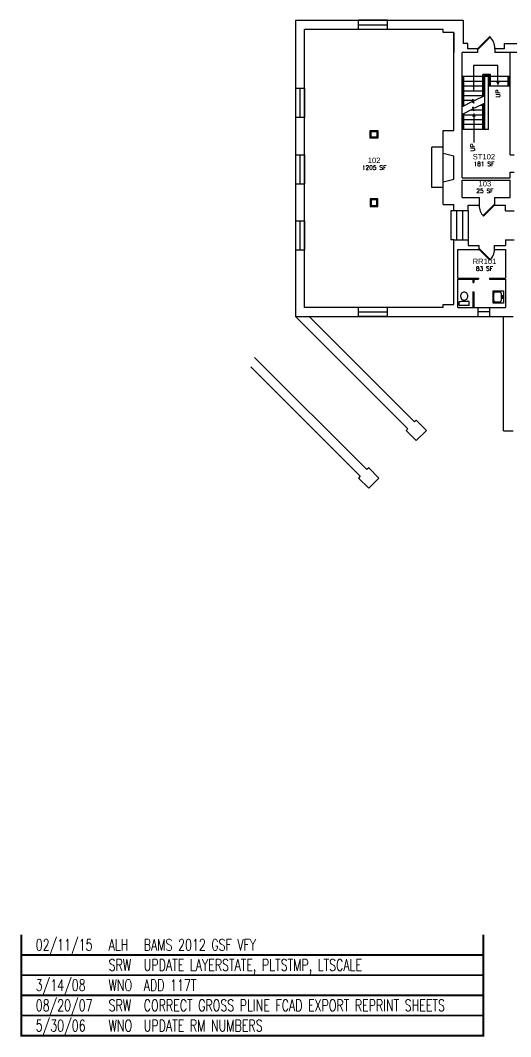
# Model space of a CAD drawing. Header units: inches. Extents: x -2 to 2969, y -44 to 2070.
# Drawn here: x -2 to 1017, y -44 to 2070 of the extents above; entities that cross this region are included whole.
import ezdxf
from ezdxf.enums import TextEntityAlignment as Align

# ---------------------------------------------------------------- set-up
doc = ezdxf.new("R2010")
doc.units = ezdxf.units.IN
doc.header["$MEASUREMENT"] = 0
doc.layers.get('0').update_dxf_attribs({"linetype": 'CONTINUOUS'})
for name, color, linetype in [('A-ANNO-REVS', 1, 'CONTINUOUS'), ('A-DOOR', 2, 'CONTINUOUS'), ('A-FLOR-LEVL', 3, 'CONTINUOUS'), ('A-FLOR-TPTN', 3, 'CONTINUOUS'), ('A-GLAZ', 2, 'CONTINUOUS'), ('A-SPAC-ANOT', 7, 'CONTINUOUS'), ('A-SPAC-RMNO', 4, 'CONTINUOUS'), ('A-SPAC-RMTW', 4, 'CONTINUOUS'), ('A-WALL', 7, 'CONTINUOUS'), ('L-SITE', 1, 'CONTINUOUS'), ('P-FIXT', 3, 'CONTINUOUS'), ('S-COLS', 5, 'CONTINUOUS')]:
    doc.layers.add(name, color=color, linetype=linetype)
doc.styles.add('FAI1', font='arial.ttf')
doc.styles.add('REVS', font='romans.shx', dxfattribs={"width": 0.7})
doc.styles.add('ROMANS', font='ROMANS.shx')
doc.styles.add('simplex', font='simplex.shx')

# ---------------------------------------------------------------- blocks, each defined once
blk = doc.blocks.new('AD131')
for p, q in [((0.03333, -0.475023), (0.03333, 0.475023)), ((0.05833, 0.500023), (0.298978, 0.500023)), ((0.323978, 0.475023), (0.323978, 0.362171)), ((0.323978, 0.362171), (0.354249, 0.298611)), ((0.354249, 0.298611), (0.354249, -0.298611)), ((0.05833, -0.500023), (0.298978, -0.500023)), ((0.323978, -0.362171), (0.354249, -0.298611)), ((0.323978, -0.475023), (0.323978, -0.362171))]:
    blk.add_line(p, q)
blk.add_lwpolyline([(1.033321, -0.002131, 0.084445), (1.00948, 0.138025, 0.091522), (0.944276, 0.252035, 0.103706), (0.835094, 0.337134, 0.134256), (0.729302, 0.357313, 0.114344), (0.615596, 0.330966, 0.103706), (0.514328, 0.252035, 0.091522), (0.449124, 0.138025, 0.084445), (0.425283, -0.002131, 0.084445), (0.449124, -0.142287, 0.091522), (0.514328, -0.256296, 0.103706), (0.615596, -0.335228, 0.114344), (0.729302, -0.361575, 0.114344), (0.843008, -0.335228, 0.103706), (0.944276, -0.256296, 0.091522), (1.00948, -0.142287, 0.084445)], format="xyb", close=True)
for centre, start, end in [((0.05833, 0.475023), 90, 180), ((0.298978, 0.475023), 0, 90), ((0.05833, -0.475023), 180, 270), ((0.298978, -0.475023), 270, 0)]:
    blk.add_arc(centre, 0.025, start, end)
blk = doc.blocks.new('AC141')
for p, q in [((0, 0.5), (1, 0.5)), ((0, -0.5), (0, 0.5)), ((0.0753, 0.12255), (0.145017, 0.12255)), ((0.0753, -0.12255), (0.0753, 0.12255)), ((0.145017, 0.12255), (0.145017, -0.12255)), ((0.226581, -0.2983), (0.226581, 0.2983)), ((0.346581, 0.4183), (0.810283, 0.4183)), ((0.930283, 0.2983), (0.930283, -0.2983)), ((1, 0.5), (1, -0.5)), ((1, -0.5), (0, -0.5)), ((0.145017, -0.12255), (0.0753, -0.12255)), ((0.810283, -0.4183), (0.346581, -0.4183))]:
    blk.add_line(p, q)
for centre, start, end in [((0.346581, 0.2983), 90, 180), ((0.810283, 0.2983), 0, 90), ((0.346581, -0.2983), 180, 270), ((0.810283, -0.2983), 270, 0)]:
    blk.add_arc(centre, 0.12, start, end)
blk = doc.blocks.new('AWI002')
blk.add_line((-0.5, -1), (0.5, -1))
blk = doc.blocks.new('ADO001')
for p, q in [((0.207106, 0.707105), (-0.499999, 0)), ((-0.465625, -0.034373), (0.240643, 0.671896)), ((-0.499999, 0), (-0.465625, -0.034373))]:
    blk.add_line(p, q)
blk.add_arc((-0.499999, 0), 0.999997, 0, 45)
blk = doc.blocks.new('ADO101')
for p, q in [((0.465624, -0.034373), (-0.240645, 0.671896)), ((-0.207108, 0.707105), (0.499997, 0)), ((0.499997, 0), (0.465624, -0.034373))]:
    blk.add_line(p, q)
blk.add_arc((0.499997, 0), 0.999997, 135, 180)
blk = doc.blocks.new('FMGRM1')
at = {"style": 'FAI1'}
for tag, p in [('DATA1', (0, -0.284)), ('DATA2', (0, -0.443)), ('DATA3', (0, -0.602)), ('DATA4', (0, -0.762)), ('DATA5', (0, -0.921))]:
    blk.add_attdef(tag, text='', height=0.117, dxfattribs=at).set_placement(p, align=Align.CENTER)
at = {"layer": 'A-SPAC-RMNO', "style": 'FAI1'}
blk.add_attdef('RMNUMB', text='', height=0.16, dxfattribs=at).set_placement((0, 0), align=Align.MIDDLE)
blk = doc.blocks.new('14_revision')
at = {"const_width": 4}
blk.add_lwpolyline([(960, 42), (960, 0), (0, 0), (0, 42)], dxfattribs=at)
at = {"style": 'REVS', "width": 0.7}
for tag, p in [('REVDATE', (29.9, 21.1)), ('REVINITIALS', (181.4, 21.1)), ('REVREASON', (254.4, 21.1))]:
    blk.add_attdef(tag, text='', height=24, dxfattribs=at).set_placement(p, align=Align.MIDDLE_LEFT)
blk = doc.blocks.new('SREV_UPDATE')
at = {"layer": 'A-ANNO-REVS'}
blk.add_blockref('14_revision', (0, 0), dxfattribs=at).add_auto_attribs({'REVREASON': 'UPDATE LAYERSTATE, PLTSTMP, LTSCALE', 'REVINITIALS': 'SRW'})

msp = doc.modelspace()

# ---------------------------------------------------------------- linework, layer by layer
at = {"layer": 'A-FLOR-LEVL'}
for p, q in [((990.3, 1975.8), (939.3, 1975.8)), ((939.3, 1975.8), (939.3, 1923)), ((990.3, 1942.5), (990.3, 1975.8)), ((958.7, 1952.7), (915.7, 1952.7)), ((917.7, 1890.6), (917.7, 1952.7)), ((919.7, 1891.7), (919.7, 1952.7)), ((974.7, 1956.7), (958.7, 1956.7)), ((958.7, 1911.2), (958.7, 1956.7)), ((972.7, 1954.7), (960.7, 1954.7)), ((960.7, 1912.2), (960.7, 1954.7)), ((962.7, 1952.7), (960.7, 1952.7)), ((972.7, 1952.7), (970.7, 1952.7)), ((972.7, 1932.7), (972.7, 1954.7)), ((974.7, 1932.7), (974.7, 1956.7)), ((1015.7, 1952.7), (974.7, 1952.7)), ((1011.7, 1932.7), (1011.7, 1952.7)), ((1013.7, 1932.7), (1013.7, 1952.7)), ((917.7, 1942.7), (915.7, 1942.7)), ((917.7, 1932.7), (915.7, 1932.7)), ((958.7, 1942.7), (919.7, 1942.7)), ((958.7, 1932.7), (919.7, 1932.7)), ((962.7, 1942.7), (960.7, 1942.7)), ((962.7, 1932.7), (960.7, 1932.7)), ((972.7, 1942.7), (970.7, 1942.7)), ((1015.7, 1932.7), (970.7, 1932.7)), ((1011.7, 1942.7), (974.7, 1942.7)), ((1015.7, 1942.7), (1013.7, 1942.7)), ((917.7, 1922.7), (915.7, 1922.7)), ((917.7, 1912.7), (915.7, 1912.7)), ((917.7, 1902.7), (915.7, 1902.7)), ((958.7, 1922.7), (919.7, 1922.7)), ((958.7, 1912.7), (919.7, 1912.7)), ((938.3, 1902.7), (919.7, 1902.7)), ((941.6, 1902.7), (962.7, 1913.2)), ((941.7, 1902.7), (941.6, 1902.7)), ((962.7, 1922.7), (960.7, 1922.7)), ((962.7, 1912.7), (960.7, 1912.7)), ((936, 1899.9), (915.7, 1889.6)), ((917.7, 1892.7), (915.7, 1892.7)), ((936, 1884.1), (915.7, 1873.9)), ((921.8, 1892.7), (919.7, 1892.7)), ((958.7, 1882.7), (933.2, 1882.7)), ((962.7, 1897.5), (941.6, 1886.9)), ((958.7, 1892.7), (953.1, 1892.7)), ((958.7, 1842.7), (958.7, 1895.5)), ((960.7, 1842.7), (960.7, 1896.5)), ((962.7, 1892.7), (960.7, 1892.7)), ((962.7, 1882.7), (960.7, 1882.7)), ((917.7, 1872.7), (915.7, 1872.7)), ((917.7, 1862.7), (915.7, 1862.7)), ((917.7, 1842.7), (917.7, 1874.9)), ((919.7, 1842.7), (919.7, 1875.9)), ((958.7, 1872.7), (919.7, 1872.7)), ((958.7, 1862.7), (919.7, 1862.7)), ((940.5, 1869.1), (940.5, 1815.6)), ((962.7, 1872.7), (960.7, 1872.7)), ((962.7, 1862.7), (960.7, 1862.7)), ((917.7, 1852.7), (915.7, 1852.7)), ((962.7, 1842.7), (915.7, 1842.7)), ((958.7, 1852.7), (919.7, 1852.7)), ((962.7, 1852.7), (960.7, 1852.7)), ((892.3, 1673.2), (892.3, 1613.2)), ((898.7, 1673.2), (892.3, 1673.2)), ((904.3, 1673.2), (904.3, 1613.2)), ((916.3, 1673.2), (916.3, 1613.2)), ((928.3, 1673.2), (928.3, 1613.2)), ((898.7, 1613.2), (892.3, 1613.2))]:
    msp.add_line(p, q, dxfattribs=at)
for points in [[(941.6, 1902.7), (937.5, 1905.1), (940.2, 1897.4), (936, 1899.9)], [(941.6, 1886.9), (937.5, 1889.4), (940.2, 1881.7), (936, 1884.1)]]:
    msp.add_lwpolyline(points, dxfattribs=at)
for points in [[(994.3, 1942.5), (986.3, 1942.5), (990.3, 1933.6)], [(936.5, 1869.1), (944.5, 1869.1), (940.5, 1878.1)]]:
    msp.add_solid(points, dxfattribs=at)
at = {"layer": 'A-FLOR-TPTN'}
for p, q in [((906.7, 1533.7), (950.2, 1533.7)), ((906.7, 1531.7), (938.2, 1531.7)), ((938.2, 1531.7), (938.2, 1524.5)), ((938.2, 1524.5), (940.2, 1524.5)), ((940.2, 1531.7), (940.2, 1524.5)), ((940.2, 1531.7), (950.2, 1531.7)), ((950.2, 1533.7), (950.2, 1531.7)), ((972.8, 1533.7), (972.8, 1531.7)), ((972.8, 1533.7), (1005.7, 1533.7)), ((972.8, 1531.7), (1005.7, 1531.7)), ((938.2, 1505.3), (940.2, 1505.3)), ((938.2, 1505.3), (938.2, 1472.7)), ((940.2, 1505.3), (940.2, 1472.7))]:
    msp.add_line(p, q, dxfattribs=at)
at = {"layer": 'A-GLAZ'}
for p, q in [((760.7, 2069.7), (700.7, 2069.7)), ((760.7, 2050.7), (700.7, 2050.7)), ((569.7, 1927.7), (569.7, 1867.7)), ((588.7, 1927.7), (588.7, 1867.7)), ((569.7, 1789.7), (569.7, 1729.7)), ((588.7, 1789.7), (588.7, 1729.7)), ((569.7, 1651.7), (569.7, 1591.7)), ((588.7, 1651.7), (588.7, 1591.7)), ((760.7, 1472.7), (700.7, 1472.7)), ((948.7, 1472.7), (972.7, 1472.7)), ((760.7, 1453.7), (700.7, 1453.7)), ((948.7, 1453.7), (972.7, 1453.7))]:
    msp.add_line(p, q, dxfattribs=at)
at = {"layer": 'A-WALL'}
for p, q in [((569.7, 2069.7), (569.7, 1453.7)), ((569.7, 2069.7), (917.7, 2069.7)), ((588.7, 1472.7), (588.7, 2050.7)), ((876.7, 2050.7), (588.7, 2050.7)), ((700.7, 2050.7), (700.7, 2069.7)), ((760.7, 2050.7), (760.7, 2069.7)), ((876.7, 2044.7), (876.7, 2050.7)), ((917.7, 2069.7), (917.7, 2021.7)), ((898.7, 2044.7), (876.7, 2044.7)), ((898.7, 2044.7), (898.7, 2002.7)), ((898.7, 1840.7), (898.7, 2044.7)), ((927.7, 2021.7), (917.7, 2021.7)), ((927.7, 2010.7), (927.7, 2021.7)), ((947.7, 2010.7), (927.7, 2010.7)), ((947.7, 2010.7), (947.7, 2002.7)), ((1003.7, 2010.7), (983.7, 2010.7)), ((983.7, 2010.7), (983.7, 2002.7)), ((1003.7, 2010.7), (1003.7, 2021.7)), ((1003.7, 2021.7), (2835.7, 2021.7)), ((915.7, 1742.2), (915.7, 2002.7)), ((947.7, 2002.7), (915.7, 2002.7)), ((2816.5, 2002.7), (983.7, 2002.7)), ((1015.7, 1790.2), (1015.7, 2002.7)), ((962.7, 1842.7), (962.7, 1952.7)), ((970.7, 1952.7), (962.7, 1952.7)), ((970.7, 1842.7), (970.7, 1952.7)), ((588.7, 1927.7), (569.7, 1927.7)), ((588.7, 1867.7), (569.7, 1867.7)), ((724.7, 1840.7), (740.7, 1840.7)), ((724.7, 1824.7), (724.7, 1840.7)), ((740.7, 1840.7), (740.7, 1824.7)), ((970.7, 1842.7), (962.7, 1842.7)), ((740.7, 1824.7), (724.7, 1824.7)), ((569.7, 1789.7), (588.7, 1789.7)), ((1015.7, 1790.2), (1023.7, 1790.2)), ((915.7, 1742.2), (1015.7, 1742.2)), ((915.7, 1701.2), (915.7, 1737.2)), ((915.7, 1737.2), (1015.7, 1737.2)), ((1015.7, 1742.2), (1015.7, 1754.2)), ((1015.7, 1754.2), (1023.7, 1754.2)), ((1015.7, 1701.2), (1015.7, 1737.2)), ((569.7, 1729.7), (588.7, 1729.7)), ((724.7, 1698.7), (724.7, 1682.7)), ((740.7, 1698.7), (724.7, 1698.7)), ((740.7, 1682.7), (740.7, 1698.7)), ((915.7, 1701.2), (951, 1701.2)), ((951, 1701.2), (951, 1685.2)), ((983, 1701.2), (1015.7, 1701.2)), ((983, 1701.2), (983, 1685.2)), ((724.7, 1682.7), (740.7, 1682.7)), ((898.7, 1673.2), (898.7, 1686.7)), ((928.3, 1673.2), (898.7, 1673.2)), ((928.3, 1673.2), (928.3, 1685.2)), ((928.3, 1685.2), (951, 1685.2)), ((983, 1685.2), (1005.7, 1685.2)), ((1005.7, 1673.2), (1005.7, 1685.2)), ((1005.7, 1673.2), (1023.7, 1673.2)), ((588.7, 1651.7), (569.7, 1651.7)), ((898.7, 1478.7), (898.7, 1613.2)), ((898.7, 1613.2), (928.3, 1613.2)), ((928.3, 1613.2), (928.3, 1601.2)), ((1005.7, 1613.2), (1005.7, 1601.2)), ((1005.7, 1613.2), (1023.7, 1613.2)), ((588.7, 1591.7), (569.7, 1591.7)), ((906.7, 1593.2), (951, 1593.2)), ((906.7, 1533.7), (906.7, 1593.2)), ((928.3, 1601.2), (951, 1601.2)), ((951, 1593.2), (951, 1601.2)), ((983, 1601.2), (1005.7, 1601.2)), ((983, 1593.2), (983, 1601.2)), ((983, 1593.2), (1005.7, 1593.2)), ((1005.7, 1593.2), (1005.7, 1533.7)), ((906.7, 1472.7), (906.7, 1531.7)), ((1005.7, 1531.7), (1005.7, 1472.7)), ((876.7, 1472.7), (588.7, 1472.7)), ((700.7, 1453.7), (700.7, 1472.7)), ((760.7, 1453.7), (760.7, 1472.7)), ((876.7, 1478.7), (898.7, 1478.7)), ((876.7, 1472.7), (876.7, 1478.7)), ((906.7, 1472.7), (1005.7, 1472.7)), ((948.7, 1472.7), (948.7, 1453.7)), ((972.7, 1472.7), (972.7, 1453.7)), ((569.7, 1453.7), (1021.7, 1453.7))]:
    msp.add_line(p, q, dxfattribs=at)
at = {"layer": 'L-SITE'}
for p, q in [((569.7, 1453.7), (803, 1220.3)), ((598, 1453.7), (817.2, 1234.5)), ((1001.7, 1215.9), (1001.7, 1453.7)), ((484.8, 1368.8), (718.2, 1135.5)), ((476.6, 1348.8), (704, 1121.4)), ((817.2, 1234.5), (820.7, 1238)), ((820.7, 1238), (841.9, 1216.8)), ((799.5, 1216.8), (803, 1220.3)), ((799.5, 1216.8), (820.7, 1195.6)), ((820.7, 1195.6), (841.9, 1216.8)), ((1001.7, 1215.9), (1021.7, 1215.9)), ((704, 1121.4), (700.5, 1117.8)), ((721.7, 1139), (718.2, 1135.5)), ((721.7, 1139), (742.9, 1117.8)), ((700.5, 1117.8), (721.7, 1096.6)), ((742.9, 1117.8), (721.7, 1096.6))]:
    msp.add_line(p, q, dxfattribs=at)
at = {"layer": 'P-FIXT'}
for p, q in [((876.7, 1840.7), (898.7, 1840.7)), ((876.7, 1686.7), (876.7, 1840.7)), ((852.7, 1721.7), (852.7, 1805.7)), ((876.7, 1805.7), (852.7, 1805.7)), ((876.7, 1793.7), (898.7, 1787.7)), ((898.7, 1739.7), (898.7, 1787.7)), ((876.7, 1733.7), (898.7, 1739.7)), ((876.7, 1721.7), (852.7, 1721.7)), ((876.7, 1686.7), (898.7, 1686.7))]:
    msp.add_line(p, q, dxfattribs=at)
at = {"layer": 'S-COLS'}
for p, q in [((726.7, 1838.7), (738.7, 1838.7)), ((726.7, 1826.7), (726.7, 1838.7)), ((738.7, 1826.7), (726.7, 1826.7)), ((738.7, 1838.7), (738.7, 1826.7)), ((738.7, 1696.7), (726.7, 1696.7)), ((726.7, 1696.7), (726.7, 1684.7)), ((738.7, 1684.7), (738.7, 1696.7)), ((726.7, 1684.7), (738.7, 1684.7))]:
    msp.add_line(p, q, dxfattribs=at)

# ---------------------------------------------------------------- block references
at = {"layer": 'A-ANNO-REVS'}
for p, values in [((0, 125.9), {'REVREASON': 'BAMS 2012 GSF VFY', 'REVINITIALS': 'ALH', 'REVDATE': '02/11/15'}), ((0, 42), {'REVREASON': 'ADD 117T', 'REVINITIALS': 'WNO', 'REVDATE': '3/14/08'}), ((0, 0), {'REVREASON': 'CORRECT GROSS PLINE FCAD EXPORT REPRINT SHEETS', 'REVINITIALS': 'SRW', 'REVDATE': '08/20/07'}), ((0, -42), {'REVREASON': 'UPDATE RM NUMBERS', 'REVINITIALS': 'WNO', 'REVDATE': '5/30/06'})]:
    msp.add_blockref('14_revision', p, dxfattribs=at).add_auto_attribs(values)
msp.add_blockref('SREV_UPDATE', (0, 84), dxfattribs=at)
at = {"layer": 'A-DOOR', "xscale": 36, "yscale": 36, "zscale": 80}
msp.add_blockref('ADO001', (965.7, 2010.7), dxfattribs=at)
at = {"layer": 'A-DOOR', "xscale": 32, "yscale": 32, "zscale": 80, "rotation": 180}
for name, p in [('ADO001', (967, 1685.2)), ('ADO101', (967, 1593.2))]:
    msp.add_blockref(name, p, dxfattribs=at)
at = {"layer": 'A-GLAZ', "xscale": 60, "zscale": 36}
for p, yscale in [((730.7, 2069.7), 9.501249), ((730.7, 1472.7), 9.5)]:
    msp.add_blockref('AWI002', p, dxfattribs=dict(at, yscale=yscale))
at = {"layer": 'A-GLAZ', "zscale": 36}
for p, xscale, yscale, rotation in [((569.7, 1897.7), 60, 9.5, 89.99999999999999), ((569.7, 1759.7), 60, 9.500000000000057, 89.99999999999999), ((569.7, 1621.7), 60, 9.499999999999973, 89.99999999999999), ((960.7, 1453.7), 24, 9.499999999999886, 180)]:
    msp.add_blockref('AWI002', p, dxfattribs=dict(at, xscale=xscale, yscale=yscale, rotation=rotation))
at = {"layer": 'A-SPAC-RMTW'}
ref = msp.add_blockref('FMGRM1', (733, 1778.5), dxfattribs=dict(at, xscale=70.54999999999998, yscale=70.54999999999998, zscale=70.54999999999998))
ref.add_attrib('RMNUMB', '102', dxfattribs={"layer": 'A-SPAC-RMNO', "height": 11.29, "style": 'FAI1'}).set_placement((733, 1778.5), align=Align.MIDDLE)
ref = msp.add_blockref('FMGRM1', (961.2, 1786.1), dxfattribs=dict(at, xscale=70.54999999999998, yscale=70.54999999999998, zscale=70.54999999999998))
ref.add_attrib('RMNUMB', 'ST102', dxfattribs={"layer": 'A-SPAC-RMNO', "height": 11.29, "style": 'FAI1'}).set_placement((961.2, 1786.1), align=Align.MIDDLE)
ref = msp.add_blockref('FMGRM1', (963.1, 1730), dxfattribs=dict(at, xscale=70.54999999999998, yscale=70.54999999999998, zscale=70.54999999999998))
ref.add_attrib('RMNUMB', '103', dxfattribs={"layer": 'A-SPAC-RMNO', "height": 11.29, "style": 'FAI1'}).set_placement((963.1, 1730), align=Align.MIDDLE)
ref = msp.add_blockref('FMGRM1', (962.3, 1568.4), dxfattribs=dict(at, xscale=70.54999999999998, yscale=70.54999999999998, zscale=70.54999999999998))
ref.add_attrib('RMNUMB', 'RR101', dxfattribs={"layer": 'A-SPAC-RMNO', "height": 11.29, "style": 'FAI1'}).set_placement((962.3, 1568.4), align=Align.MIDDLE)
at = {"layer": 'P-FIXT'}
for name, p, xscale, yscale, zscale, rotation in [('AD131', (920.2, 1475.7), 28, 21, 17, 89.99999999999999), ('AC141', (1002.1, 1494.3), 22, 25, 9, 180)]:
    msp.add_blockref(name, p, dxfattribs=dict(at, xscale=xscale, yscale=yscale, zscale=zscale, rotation=rotation))

# ---------------------------------------------------------------- texts
at = {"layer": 'A-FLOR-LEVL', "style": 'simplex'}
for p in [(994.6, 1908.7), (942.3, 1796.8)]:
    msp.add_text('UP', height=9, rotation=90, dxfattribs=at).set_placement(p)
at = {"layer": 'A-SPAC-ANOT', "style": 'ROMANS'}
for s, p in [('181 SF', (961.2, 1766.7)), ('1205 SF', (733, 1759.1)), ('25 SF', (963.1, 1710.6)), ('83 SF', (962.3, 1549))]:
    msp.add_text(s, height=8.82, dxfattribs=at).set_placement(p, align=Align.CENTER)

doc.saveas('drawing.dxf')
